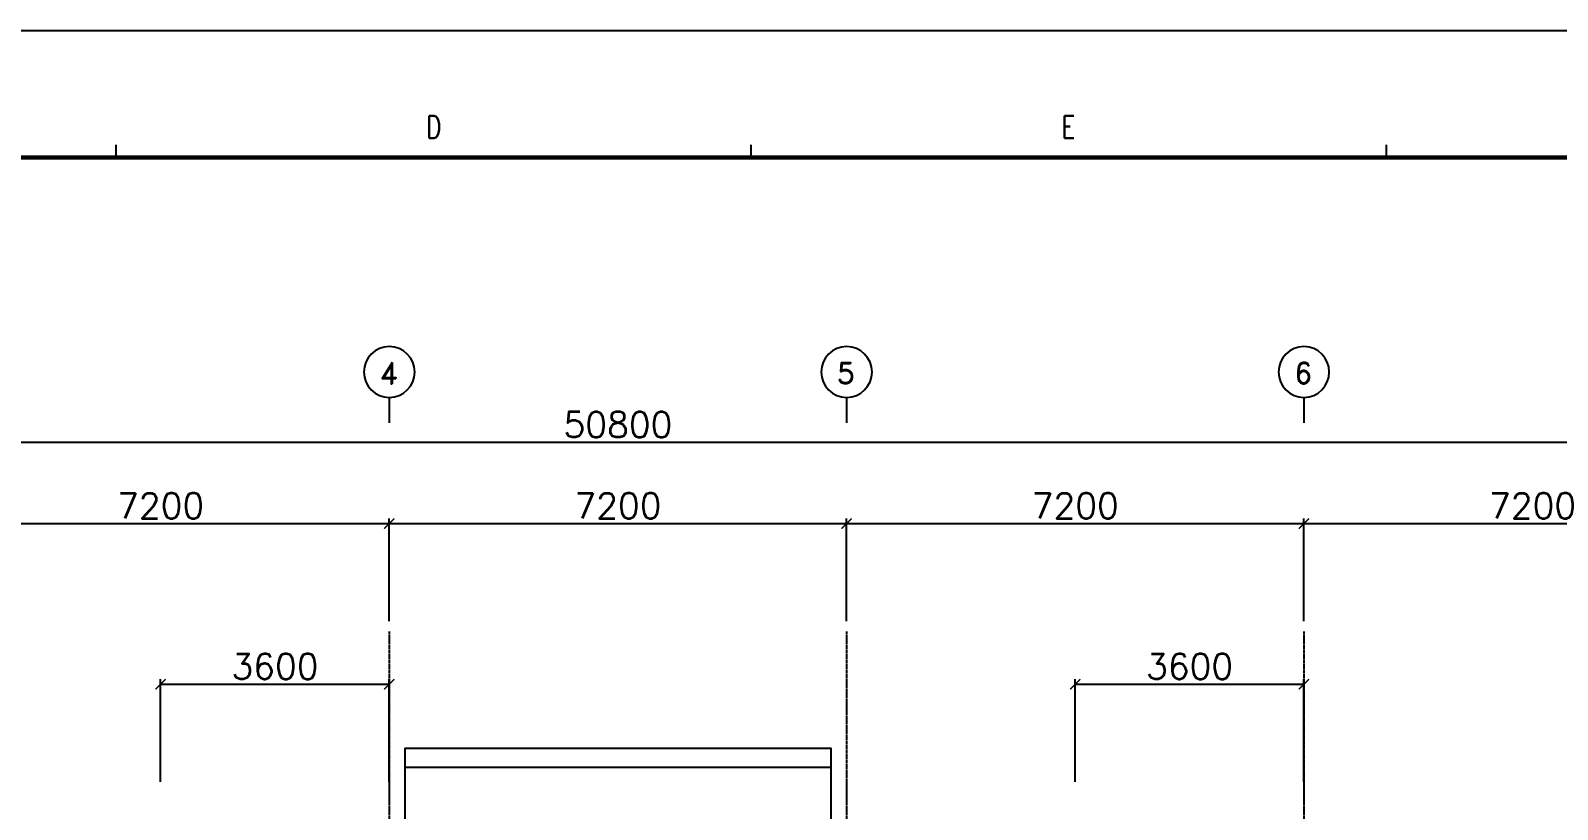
# Model space of a CAD drawing. Header units: millimetres. Extents: x -232466 to 860779, y -177975 to 311634.
# Drawn here: x -201863 to -177823, y -39105 to -26840 of the extents above; entities that cross this region are included whole.
import ezdxf

# ---------------------------------------------------------------- set-up
doc = ezdxf.new("R2010")
doc.units = ezdxf.units.MM
doc.linetypes.add('AXES', pattern=[50.8, 31.75, -6.35, 6.35, -6.35])
doc.linetypes.add('CENTER', pattern=[2, 1.25, -0.25, 0.25, -0.25])
for name, color, linetype in [('4ELE', 4, 'Continuous'), ('Center Line', 1, 'CENTER'), ('dim', 7, 'Continuous'), ('SYM', 7, 'Continuous'), ('TITLEBOX', 7, 'Continuous')]:
    doc.layers.add(name, color=color, linetype=linetype)
doc.styles.add('ROMAND', font='romand')
doc.styles.add('RomanS', font='romans.shx')
doc.styles.add('TBOX', font='romans.shx')
doc.dimstyles.new('HYUNDAI', dxfattribs={"dimscale": 120, "dimtxt": 3, "dimasz": 3, "dimexe": 1, "dimexo": 2, "dimgap": 1, "dimtad": 1, "dimdec": 0, "dimdsep": 46, "dimtxsty": 'RomanS', "dimcen": 0, "dimclrd": 256, "dimclre": 256, "dimclrt": 3, "dimadec": 0, "dimazin": 0, "dimtfac": 1, "dimtdec": 0, "dimtix": 1, "dimtmove": 2, "dimatfit": 3, "dimfxl": 1, "dimtvp": 1, "dimtolj": 1, "dimarcsym": 0})

# ---------------------------------------------------------------- blocks, each defined once
blk = doc.blocks.new('_ArchTick')
at = {"color": 0, "linetype": 'ByBlock', "const_width": 0.15}
blk.add_lwpolyline([(-0.5, -0.5), (0.5, 0.5)], dxfattribs=at)
blk = doc.blocks.new('*D241')
at = {"layer": 'Defpoints', "color": 0}
for p in [(-167214, -33324), (-218014, -36302), (-167214, -36302)]:
    blk.add_point(p, dxfattribs=at)
at = {"layer": 'dim', "lineweight": -2}
for p, q in [((-218014, -36142), (-218014, -33244)), ((-218014, -33324), (-167214, -33324)), ((-167214, -36142), (-167214, -33244))]:
    blk.add_line(p, q, dxfattribs=at)
at = {"layer": 'dim', "lineweight": -2, "xscale": 160, "yscale": 160, "zscale": 160, "rotation": 180}
blk.add_blockref('_ArchTick', (-218014, -33324), dxfattribs=at)
at = {"layer": 'dim', "lineweight": -2, "xscale": 160, "yscale": 160, "zscale": 160}
blk.add_blockref('_ArchTick', (-167214, -33324), dxfattribs=at)
at = {"layer": 'dim', "color": 0, "insert": (-192614, -33044), "char_height": 400, "attachment_point": 5, "style": 'RomanS', "bg_fill": 3, "box_fill_scale": 1.1, "bg_fill_color": 257, "bg_fill_transparency": 0}
blk.add_mtext('\\A1;50800', dxfattribs=at)
blk = doc.blocks.new('*D243')
at = {"layer": 'Defpoints', "color": 0}
for p in [(-196214, -34603), (-203414, -36302), (-196214, -36302)]:
    blk.add_point(p, dxfattribs=at)
at = {"layer": 'dim', "lineweight": -2}
for p, q in [((-203414, -36142), (-203414, -34523)), ((-203414, -34603), (-196214, -34603)), ((-196214, -36142), (-196214, -34523))]:
    blk.add_line(p, q, dxfattribs=at)
at = {"layer": 'dim', "lineweight": -2, "xscale": 160, "yscale": 160, "zscale": 160, "rotation": 180}
blk.add_blockref('_ArchTick', (-203414, -34603), dxfattribs=at)
at = {"layer": 'dim', "lineweight": -2, "xscale": 160, "yscale": 160, "zscale": 160}
blk.add_blockref('_ArchTick', (-196214, -34603), dxfattribs=at)
at = {"layer": 'dim', "color": 0, "insert": (-199814, -34323), "char_height": 400, "attachment_point": 5, "style": 'RomanS', "bg_fill": 3, "box_fill_scale": 1.1, "bg_fill_color": 257, "bg_fill_transparency": 0}
blk.add_mtext('\\A1;7200', dxfattribs=at)
blk = doc.blocks.new('*D244')
at = {"layer": 'Defpoints', "color": 0}
for p in [(-189014, -34603), (-196214, -36302), (-189014, -36302)]:
    blk.add_point(p, dxfattribs=at)
at = {"layer": 'dim', "lineweight": -2}
for p, q in [((-196214, -36142), (-196214, -34523)), ((-196214, -34603), (-189014, -34603)), ((-189014, -36142), (-189014, -34523))]:
    blk.add_line(p, q, dxfattribs=at)
at = {"layer": 'dim', "lineweight": -2, "xscale": 160, "yscale": 160, "zscale": 160, "rotation": 180}
blk.add_blockref('_ArchTick', (-196214, -34603), dxfattribs=at)
at = {"layer": 'dim', "lineweight": -2, "xscale": 160, "yscale": 160, "zscale": 160}
blk.add_blockref('_ArchTick', (-189014, -34603), dxfattribs=at)
at = {"layer": 'dim', "color": 0, "insert": (-192614, -34323), "char_height": 400, "attachment_point": 5, "style": 'RomanS', "bg_fill": 3, "box_fill_scale": 1.1, "bg_fill_color": 257, "bg_fill_transparency": 0}
blk.add_mtext('\\A1;7200', dxfattribs=at)
blk = doc.blocks.new('*D245')
at = {"layer": 'Defpoints', "color": 0}
for p in [(-181814, -34603), (-189014, -36302), (-181814, -36302)]:
    blk.add_point(p, dxfattribs=at)
at = {"layer": 'dim', "lineweight": -2}
for p, q in [((-189014, -36142), (-189014, -34523)), ((-189014, -34603), (-181814, -34603)), ((-181814, -36142), (-181814, -34523))]:
    blk.add_line(p, q, dxfattribs=at)
at = {"layer": 'dim', "lineweight": -2, "xscale": 160, "yscale": 160, "zscale": 160, "rotation": 180}
blk.add_blockref('_ArchTick', (-189014, -34603), dxfattribs=at)
at = {"layer": 'dim', "lineweight": -2, "xscale": 160, "yscale": 160, "zscale": 160}
blk.add_blockref('_ArchTick', (-181814, -34603), dxfattribs=at)
at = {"layer": 'dim', "color": 0, "insert": (-185414, -34323), "char_height": 400, "attachment_point": 5, "style": 'RomanS', "bg_fill": 3, "box_fill_scale": 1.1, "bg_fill_color": 257, "bg_fill_transparency": 0}
blk.add_mtext('\\A1;7200', dxfattribs=at)
blk = doc.blocks.new('*D248')
at = {"layer": 'Defpoints', "color": 0}
for p in [(-174614, -34603), (-181814, -36302), (-174614, -36302)]:
    blk.add_point(p, dxfattribs=at)
at = {"layer": 'dim', "lineweight": -2}
for p, q in [((-181814, -36142), (-181814, -34523)), ((-181814, -34603), (-174614, -34603)), ((-174614, -36142), (-174614, -34523))]:
    blk.add_line(p, q, dxfattribs=at)
at = {"layer": 'dim', "lineweight": -2, "xscale": 160, "yscale": 160, "zscale": 160, "rotation": 180}
blk.add_blockref('_ArchTick', (-181814, -34603), dxfattribs=at)
at = {"layer": 'dim', "lineweight": -2, "xscale": 160, "yscale": 160, "zscale": 160}
blk.add_blockref('_ArchTick', (-174614, -34603), dxfattribs=at)
at = {"layer": 'dim', "color": 0, "insert": (-178214, -34323), "char_height": 400, "attachment_point": 5, "style": 'RomanS', "bg_fill": 3, "box_fill_scale": 1.1, "bg_fill_color": 257, "bg_fill_transparency": 0}
blk.add_mtext('\\A1;7200', dxfattribs=at)
blk = doc.blocks.new('주열')
at = {"layer": 'SYM'}
blk.add_line((0, 600), (0, 0), dxfattribs=at)
blk.add_circle((0, 1200), 600, dxfattribs=at)
blk = doc.blocks.new('*D274')
at = {"layer": 'Defpoints', "color": 0}
for p in [(-196214, -37133), (-199814, -38831), (-196214, -38831)]:
    blk.add_point(p, dxfattribs=at)
at = {"layer": 'dim', "lineweight": -2}
for p, q in [((-199814, -38671), (-199814, -37053)), ((-199814, -37133), (-196214, -37133)), ((-196214, -38671), (-196214, -37053))]:
    blk.add_line(p, q, dxfattribs=at)
at = {"layer": 'dim', "lineweight": -2, "xscale": 160, "yscale": 160, "zscale": 160, "rotation": 180}
blk.add_blockref('_ArchTick', (-199814, -37133), dxfattribs=at)
at = {"layer": 'dim', "lineweight": -2, "xscale": 160, "yscale": 160, "zscale": 160}
blk.add_blockref('_ArchTick', (-196214, -37133), dxfattribs=at)
at = {"layer": 'dim', "color": 0, "insert": (-198014, -36853), "char_height": 400, "attachment_point": 5, "style": 'RomanS', "bg_fill": 3, "box_fill_scale": 1.1, "bg_fill_color": 257, "bg_fill_transparency": 0}
blk.add_mtext('\\A1;3600', dxfattribs=at)
blk = doc.blocks.new('*D281')
at = {"layer": 'Defpoints', "color": 0}
for p in [(-181814, -37133), (-185414, -38831), (-181814, -38831)]:
    blk.add_point(p, dxfattribs=at)
at = {"layer": 'dim', "lineweight": -2}
for p, q in [((-185414, -38671), (-185414, -37053)), ((-185414, -37133), (-181814, -37133)), ((-181814, -38671), (-181814, -37053))]:
    blk.add_line(p, q, dxfattribs=at)
at = {"layer": 'dim', "lineweight": -2, "xscale": 160, "yscale": 160, "zscale": 160, "rotation": 180}
blk.add_blockref('_ArchTick', (-185414, -37133), dxfattribs=at)
at = {"layer": 'dim', "lineweight": -2, "xscale": 160, "yscale": 160, "zscale": 160}
blk.add_blockref('_ArchTick', (-181814, -37133), dxfattribs=at)
at = {"layer": 'dim', "color": 0, "insert": (-183614, -36853), "char_height": 400, "attachment_point": 5, "style": 'RomanS', "bg_fill": 3, "box_fill_scale": 1.1, "bg_fill_color": 257, "bg_fill_transparency": 0}
blk.add_mtext('\\A1;3600', dxfattribs=at)

msp = doc.modelspace()

# ---------------------------------------------------------------- linework, layer by layer
at = {"layer": '4ELE'}
msp.add_line((-195963, -38440.1), (-189264.8, -38440.1), dxfattribs=at)
msp.add_lwpolyline([(-195738, -39940.1), (-195963, -39940.1), (-195963, -38140.1), (-189264.8, -38140.1), (-189264.8, -39940.1), (-189489.8, -39940.1)], dxfattribs=at)
at = {"layer": 'TITLEBOX', "color": 4, "linetype": 'Continuous'}
for p, q in [((-200516.4, -28840.1), (-200516.4, -28640.1)), ((-200516.4, -28840.1), (-200516.4, -28640.1)), ((-190516.4, -28840.1), (-190516.4, -28640.1)), ((-190516.4, -28840.1), (-190516.4, -28640.1)), ((-180516.4, -28840.1), (-180516.4, -28640.1)), ((-180516.4, -28840.1), (-180516.4, -28640.1))]:
    msp.add_line(p, q, dxfattribs=at)
at = {"layer": 'TITLEBOX', "color": 7}
msp.add_lwpolyline([(-232466.4, -26840.1), (-148366.4, -26840.1), (-148366.4, -86240.1), (-232466.4, -86240.1)], close=True, dxfattribs=at)
at = {"layer": 'TITLEBOX', "color": 4, "const_width": 70}
msp.add_lwpolyline([(-230466.4, -28840.1), (-150440.4, -28840.1), (-150440.4, -83931.5), (-230466.4, -83931.5)], close=True, dxfattribs=at)

# ---------------------------------------------------------------- texts
at = {"layer": 'SYM', "style": 'ROMAND'}
for s, p in [('4', (-196370.1, -32401.3)), ('5', (-189170.1, -32401.3)), ('6', (-181970.1, -32401.3))]:
    msp.add_text(s, height=336.4, dxfattribs=at).set_placement(p)
at = {"layer": 'TITLEBOX', "color": 4, "linetype": 'Continuous', "style": 'TBOX', "width": 0.75}
for s, p in [('D', (-195629.4, -28533.5)), ('E', (-185629.4, -28533.5))]:
    msp.add_text(s, height=350, dxfattribs=at).set_placement(p)

# ---------------------------------------------------------------- next in the draw order: dimensions: what is measured, and where the dimension line sits
at = {"layer": 'dim'}
dim = msp.add_linear_dim(base=(-167214.5, -33323.9), p1=(-218014.5, -36301.8), p2=(-167214.5, -36301.8), dimstyle='HYUNDAI', override={"dimscale": 80, "dimtxt": 5, "dimasz": 2, "dimpost": '\\X', "dimblk1": 'ArchTick', "dimblk2": 'ArchTick', "dimsah": 1, "dimclrt": 0, "dimtfill": 1}, dxfattribs=at)
dim.commit()
dim.dimension.update_dxf_attribs({"geometry": '*D241', "text_midpoint": (-192614.5, -33043.9)})

# ---------------------------------------------------------------- next in the draw order: block references
at = {"layer": 'SYM', "xscale": -0.6666666666666666, "yscale": 0.6666666666666666, "zscale": 0.6666666666666666, "rotation": 359.9999999999999}
for p in [(-196214.5, -33017.1), (-189014.5, -33017.1), (-181814.5, -33017.1)]:
    msp.add_blockref('주열', p, dxfattribs=at)

# ---------------------------------------------------------------- next in the draw order: dimensions: what is measured, and where the dimension line sits
at = {"layer": 'dim'}
dim = msp.add_linear_dim(base=(-196214.5, -34603.5), p1=(-203414.5, -36301.8), p2=(-196214.5, -36301.8), dimstyle='HYUNDAI', override={"dimscale": 80, "dimtxt": 5, "dimasz": 2, "dimpost": '\\X', "dimblk1": 'ArchTick', "dimblk2": 'ArchTick', "dimsah": 1, "dimclrt": 0, "dimtfill": 1}, dxfattribs=at)
dim.commit()
dim.dimension.update_dxf_attribs({"geometry": '*D243', "text_midpoint": (-199814.5, -34323.5)})

# ---------------------------------------------------------------- next in the draw order: dimensions: what is measured, and where the dimension line sits
dim = msp.add_linear_dim(base=(-189014.5, -34603.5), p1=(-196214.5, -36301.8), p2=(-189014.5, -36301.8), dimstyle='HYUNDAI', override={"dimscale": 80, "dimtxt": 5, "dimasz": 2, "dimpost": '\\X', "dimblk1": 'ArchTick', "dimblk2": 'ArchTick', "dimsah": 1, "dimclrt": 0, "dimtfill": 1}, dxfattribs=at)
dim.commit()
dim.dimension.update_dxf_attribs({"geometry": '*D244', "text_midpoint": (-192614.5, -34323.5)})

# ---------------------------------------------------------------- next in the draw order: linework, layer by layer
at = {"layer": 'Center Line', "linetype": 'AXES'}
msp.add_line((-196214.5, -36301.8), (-196214.5, -63111.5), dxfattribs=at)

# ---------------------------------------------------------------- next in the draw order: dimensions: what is measured, and where the dimension line sits
at = {"layer": 'dim'}
dim = msp.add_linear_dim(base=(-181814.5, -34603.5), p1=(-189014.5, -36301.8), p2=(-181814.5, -36301.8), dimstyle='HYUNDAI', override={"dimscale": 80, "dimtxt": 5, "dimasz": 2, "dimpost": '\\X', "dimblk1": 'ArchTick', "dimblk2": 'ArchTick', "dimsah": 1, "dimclrt": 0, "dimtfill": 1}, dxfattribs=at)
dim.commit()
dim.dimension.update_dxf_attribs({"geometry": '*D245', "text_midpoint": (-185414.5, -34323.5)})

# ---------------------------------------------------------------- next in the draw order: linework, layer by layer
at = {"layer": 'Center Line', "linetype": 'AXES'}
for p, q in [((-189014.5, -36301.8), (-189014.5, -63111.5)), ((-181814.5, -36301.8), (-181814.5, -63111.5))]:
    msp.add_line(p, q, dxfattribs=at)

# ---------------------------------------------------------------- next in the draw order: dimensions: what is measured, and where the dimension line sits
at = {"layer": 'dim'}
dim = msp.add_linear_dim(base=(-196214.5, -37132.8), p1=(-199814.5, -38831.1), p2=(-196214.5, -38831.1), dimstyle='HYUNDAI', override={"dimscale": 80, "dimtxt": 5, "dimasz": 2, "dimpost": '\\X', "dimblk1": 'ArchTick', "dimblk2": 'ArchTick', "dimsah": 1, "dimclrt": 0, "dimtfill": 1}, dxfattribs=at)
dim.commit()
dim.dimension.update_dxf_attribs({"geometry": '*D274', "text_midpoint": (-198014.5, -36852.8)})

# ---------------------------------------------------------------- next in the draw order: dimensions: what is measured, and where the dimension line sits
for base, p1, p2, picture, middle in [((-174614.5, -34603.5), (-181814.5, -36301.8), (-174614.5, -36301.8), '*D248', (-178214.5, -34323.5)), ((-181814.5, -37132.8), (-185414.5, -38831.1), (-181814.5, -38831.1), '*D281', (-183614.5, -36852.8))]:
    dim = msp.add_linear_dim(base=base, p1=p1, p2=p2, dimstyle='HYUNDAI', override={"dimscale": 80, "dimtxt": 5, "dimasz": 2, "dimpost": '\\X', "dimblk1": 'ArchTick', "dimblk2": 'ArchTick', "dimsah": 1, "dimclrt": 0, "dimtfill": 1}, dxfattribs=at)
    dim.commit()
    dim.dimension.update_dxf_attribs({"geometry": picture, "text_midpoint": middle})

doc.saveas('drawing.dxf')
